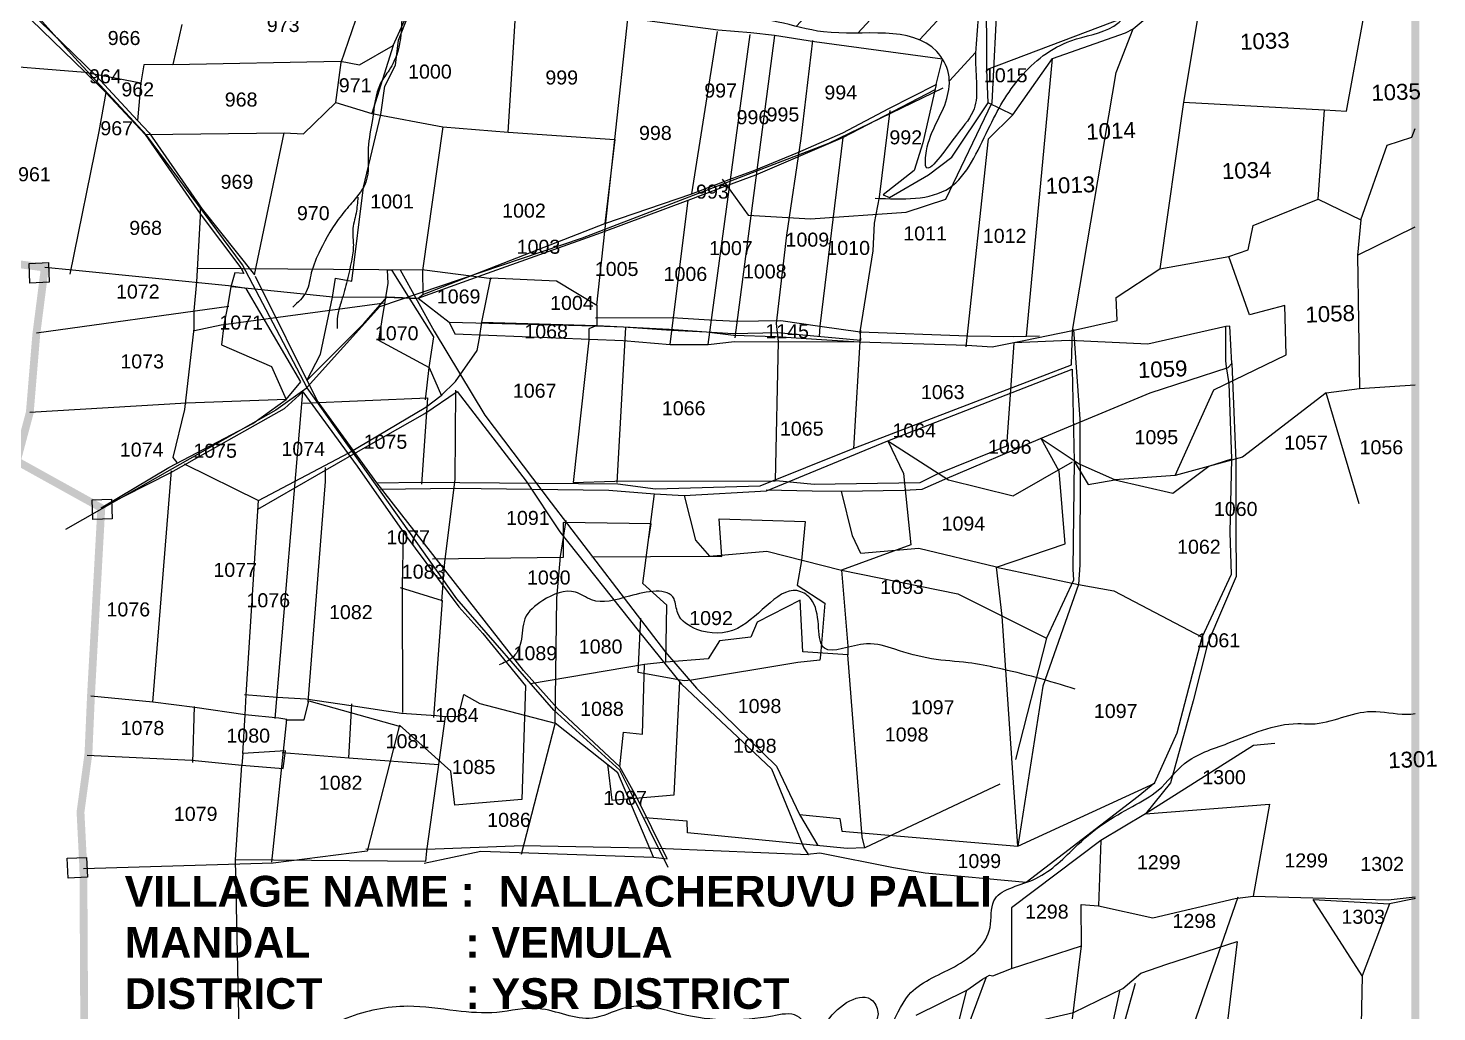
# Model space of a CAD drawing. Header units: inches. Extents: x 200003 to 248779, y 1594258 to 1607376.
# Drawn here: x 213210 to 215017, y 1601134 to 1602396 of the extents above; entities that cross this region are included whole.
import ezdxf
from ezdxf.enums import TextEntityAlignment as Align

# ---------------------------------------------------------------- set-up
doc = ezdxf.new("R2010")
doc.units = ezdxf.units.IN
doc.header["$LTSCALE"] = 15
doc.header["$MEASUREMENT"] = 0
doc.linetypes.add('DASHED2', pattern=[0.375, 0.25, -0.125])
for name, color, linetype in [('PLOT NO', 7, 'Continuous'), ('PLOTS', 7, 'Continuous'), ('PLOTS NO', 7, 'Continuous'), ('ROAD', 1, 'Continuous'), ('STREAM', 4, 'Continuous'), ('TEXT', 1, 'Continuous'), ('text2', 7, 'Continuous'), ('VILLAGE BOUNDRY', 5, 'Continuous'), ('VILLAGE BOUNDRY STONES', 1, 'Continuous')]:
    doc.layers.add(name, color=color, linetype=linetype)
doc.styles.get("Standard").update_dxf_attribs({"font": 'arial.ttf'})

msp = doc.modelspace()

# ---------------------------------------------------------------- hatches: boundary and pattern name
at = {"layer": 'STREAM'}
h = msp.add_hatch(dxfattribs=at)
h.set_pattern_fill('ANSI31', color=256, scale=511.183438, angle=2.2125)
h.set_pattern_definition([(47.2125, (213133.64, 1600498.41), (-46.8933, 43.4047), [])])
edge = h.paths.add_edge_path()
edge.add_spline(control_points=[(213728.3, 1602476.8), (213728.8, 1602474.3), (213744.3, 1602485.4), (213755.1, 1602457.9), (213794.6, 1602469.1), (213839.9, 1602481.1), (213891, 1602449.3), (213942.3, 1602419.6), (214017.9, 1602423.1), (214092.7, 1602414), (214170.5, 1602406.1), (214256, 1602378.5), (214356.4, 1602404), (214394.3, 1602337.9), (214388.5, 1602290.1), (214363.4, 1602261.6), (214358.5, 1602197.3), (214400.7, 1602260.9), (214432.5, 1602294.7), (214422, 1602352.6), (214432.4, 1602416.1), (214417.5, 1602486.6), (214422.7, 1602560.7), (214419.6, 1602645.2), (214416.2, 1602725.4), (214355.6, 1602794), (214252.6, 1602776.1), (214126.5, 1602863), (213993.4, 1602950.6), (213900, 1602970.1), (213856.8, 1602996.7), (213845.4, 1603003.6)], knot_values=[63.16088, 63.16088, 63.16088, 63.16088, 64.12043, 66.09447, 69.328288, 74.081865, 80.023696, 85.756549, 91.305931, 101.578005, 108.139591, 113.983537, 128.403647, 131.519945, 134.669707, 141.706327, 143.675185, 149.167012, 153.152139, 159.54314, 164.102636, 172.356776, 180.12527, 185.830377, 197.315675, 202.809228, 210.121366, 225.0384, 246.206877, 254.113182, 257.006616, 257.006616, 257.006616, 257.006616], degree=3, periodic=0)
edge.add_line((213845.4, 1603003.6), (213838, 1603006.1))
edge.add_line((213838, 1603006.1), (213782.4, 1603028.6))
edge.add_spline(control_points=[(213782.4, 1603028.6), (213777.3, 1603027.5), (213770.4, 1603022.1), (213763.9, 1602990.7), (213762.5, 1602950.4), (213755, 1602899.8), (213742.6, 1602853.2), (213746.2, 1602816.4), (213730.3, 1602775.3), (213713.4, 1602720.2), (213766.4, 1602706.1), (213761.3, 1602671.9), (213760.5, 1602640.9), (213751.3, 1602593.1), (213731.1, 1602540.2), (213729.2, 1602496.6), (213728.3, 1602476.8)], knot_values=[0, 0, 0, 0, 2.140757, 3.605234, 8.703521, 14.416561, 18.397943, 22.864367, 24.758083, 31.721224, 34.818699, 37.25047, 40.498372, 44.332588, 51.297858, 57.051103, 57.051103, 57.051103, 57.051103], degree=3, periodic=0)
h.paths.add_polyline_path([(214031.6, 1602612.9), (214089.7, 1602615.2), (214088.5, 1602646.5), (214030.4, 1602644.2)], flags=24)

# ---------------------------------------------------------------- linework, layer by layer
at = {"layer": 'PLOTS'}
for points in [[(214374.7, 1602323.4), (214357.8, 1602248.4), (214346.6, 1602213.1), (214307, 1602181.7), (214315.1, 1602178.5), (214365, 1602207.4), (214395.1, 1602230), (214441.4, 1602299.7), (214440, 1602342.5), (214439.4, 1602449.4), (214438.4, 1602552.9), (214437.1, 1602624.4), (214416.1, 1602719.2), (214409.3, 1602759.5)], [(214473.3, 1602284.4), (214524.1, 1602356.7), (214617.8, 1602389.5), (214627.3, 1602394.7), (214671, 1602431.3), (214700.6, 1602485), (214722.3, 1602482.9), (214734.4, 1602502.7), (214876.3, 1602485.1), (214904.7, 1602493.6), (214914.4, 1602490.1), (214989.3, 1602477.9)], [(213144.1, 1602488.7), (213214.3, 1602406.5), (213283.7, 1602339.1), (213310, 1602313.2), (213360.6, 1602259.3), (213431.1, 1602157.3), (213483.4, 1602088.2), (213486.9, 1602080.9), (213475.4, 1602081.9), (213470.4, 1602063.7), (213465.9, 1602038.5), (213461.4, 1602015.3), (213458.3, 1601989.6), (213522.6, 1601961.8), (213541.4, 1601919.5), (213413.7, 1601914.5), (213212.6, 1601902.8)], [(214722.3, 1602482.9), (214692, 1602300.6), (214661.5, 1602087.1)], [(214864.6, 1602176.2), (214873, 1602290.8), (214901.1, 1602289.1), (214922, 1602403.6), (214914.4, 1602490.1)], [(214440, 1602342.5), (214617.3, 1602409.8), (214659.7, 1602433.8), (214671.4, 1602459.5)], [(213350.9, 1602277.1), (213365.8, 1602261.5), (213433.5, 1602163.4), (213500.6, 1602079.3), (213538.7, 1602261.3), (213563.6, 1602260), (213604.9, 1602300.3), (213612, 1602351.4), (213645, 1602447.7)], [(213396.1, 1602349.1), (213611.2, 1602353.3), (213635.3, 1602348.8), (213678.5, 1602373.3), (213711.2, 1602445.2)], [(213568, 1601943.8), (213585.4, 1601977.4), (213600.7, 1602050.8), (213604.6, 1602074.8), (213625.7, 1602071.3), (213640.6, 1602191.9), (213662.9, 1602284.8), (213667.8, 1602321.1), (213681.4, 1602348), (213685.5, 1602380.1), (213711.2, 1602445.2)], [(213826.2, 1602262.3), (213836.6, 1602432.8)], [(213407.5, 1602400.2), (213396.1, 1602349.1), (213358.7, 1602348.8), (213355, 1602325.7), (213350.9, 1602277.1), (213297.6, 1602334.7), (213225.2, 1602405)], [(213568, 1601943.8), (213640.9, 1602016.7), (213670.8, 1602050.9), (213710.8, 1602049.5), (213716.8, 1602054.1), (213950.2, 1602145.1), (214061.7, 1602183.2), (214109.3, 1602201.5), (214142.3, 1602213.3), (214197.4, 1602236), (214255, 1602261.6), (214314.3, 1602292.8), (214374.7, 1602323.4), (214382.9, 1602355.8), (214218.8, 1602377.9), (214167.6, 1602386.3), (214137.1, 1602389.5), (214095.3, 1602393.2), (213978.1, 1602408.6)], [(213604.9, 1602300.3), (213651.4, 1602286.1), (213742.3, 1602268.9), (213826.2, 1602262.3), (213962.7, 1602252.7), (213979.4, 1602407.4)], [(214061.7, 1602183.2), (214094.4, 1602391.5)], [(214082.6, 1601990), (214136.2, 1602387.6)], [(214549.9, 1602007.8), (214605.9, 1602338.6), (214627.3, 1602394.7)], [(213410.4, 1601836.7), (213506, 1601789.7), (213621.5, 1601851), (213720.6, 1601909.5), (213740, 1601924.4), (213758.4, 1601942.5), (213786.3, 1601982.2), (213789.2, 1601997.9), (213792.4, 1602018.4), (213804, 1602075.3), (213888.1, 1602071.4), (213939.6, 1602040.5), (213939.7, 1602014.3), (213929.6, 1602009.9), (213929.3, 1601995.3), (213909.2, 1601813.1), (213962.9, 1601814.8), (214168.8, 1601815.2), (214172.6, 1601993.9), (214170, 1602016.8), (214183.4, 1602130.1), (214201.6, 1602254.3), (214216.8, 1602379.6)], [(213678.5, 1602373.3), (213651.4, 1602286.1)], [(214167.6, 1602386.3), (214116.7, 1601998.5)], [(214490.7, 1602000.6), (214524.1, 1602356.7)], [(213144.9, 1602350.1), (213283.7, 1602339.1), (213355, 1602325.7)], [(213710.8, 1602049.5), (213793.5, 1602079.3), (213945.6, 1602133.7), (214056.9, 1602174.9), (214107.9, 1602194.4), (214143.5, 1602207.7), (214255, 1602255.5), (214373.6, 1602317)], [(213310, 1602313.2), (213301.1, 1602263.2), (213264.1, 1602080)], [(214413.2, 1601987), (214442.1, 1602253.6), (214473.3, 1602284.4), (214441.4, 1602299.7)], [(214692, 1602300.6), (214873, 1602290.8)], [(213792.4, 1602018.4), (213939.7, 1602014.3), (213973.8, 1602012.8), (214032.7, 1602009.7), (214080.5, 1602006.1), (214114.4, 1602004.1), (214171.3, 1602005.3), (214278.3, 1601995.3), (214277.3, 1602006.2), (214294.1, 1602110.1), (214295.8, 1602145.4), (214302.3, 1602178.9), (214315.7, 1602290.2)], [(213360.6, 1602259.3), (213538.7, 1602261.3)], [(213742.3, 1602268.9), (213716, 1602085), (213716.8, 1602054.1)], [(214919.4, 1602149.9), (214953.1, 1602245.5), (214984.7, 1602255.7), (214989.3, 1602267)], [(213939.6, 1602040.5), (213962.7, 1602252.7)], [(213962.7, 1602252.7), (213950.2, 1602145.1)], [(214255, 1602255.5), (214225.7, 1602013.6), (214224.8, 1602000.3)], [(213710.8, 1602049.5), (213750.5, 1602018.7), (213937.5, 1602013.8), (213973.8, 1602012.8), (214035, 1602008.5), (214080.5, 1602006.1), (214115.1, 1602002), (214169.3, 1602000.3), (214227.7, 1601996.5), (214276.2, 1601993.5), (214414.3, 1601988.9), (214446.9, 1601987.1), (214487.5, 1601995.1), (214549.9, 1602007.8), (214606.8, 1602020.9), (214605.7, 1602050.4), (214661.5, 1602087.1), (214750.1, 1602102.6), (214775.1, 1602111.5), (214781.5, 1602142.4), (214864.6, 1602176.2), (214919.4, 1602149.9), (214915.2, 1602104.4), (214917.7, 1601933.7), (214989.3, 1601938.4)], [(214033.9, 1601990.1), (214056.9, 1602174.9)], [(213401.7, 1601838.4), (213396.5, 1601845.1), (213411.2, 1601906.6), (213423.4, 1602010.6), (213423.4, 1602032.9), (213426.8, 1602070.4), (213431.3, 1602154.2), (213431.3, 1602164)], [(214915.2, 1602104.4), (214989.3, 1602140.8)], [(214681.5, 1601822.1), (214731.1, 1601932), (214823.7, 1601976.5), (214822.1, 1602040.1), (214776.7, 1602027.8), (214750.1, 1602102.6)], [(213304.3, 1601780.3), (213390.7, 1601832), (213498.4, 1601888.8), (213541.4, 1601919.5), (213560.3, 1601942), (213489.9, 1602061.8), (213471.5, 1602064.6), (213267.2, 1602085.2), (213231.9, 1602088.6)], [(213426.6, 1602087.7), (213718.9, 1602085.8), (213804.9, 1602074.5)], [(213720, 1601919), (213724.9, 1601960.3), (213730.7, 1601999.6), (213677.3, 1602084.7), (213670.8, 1602085.3), (213671.8, 1602068.6), (213659.6, 1601995.3), (213724.9, 1601960.3), (213740.6, 1601923.9)], [(213687.7, 1602085.5), (213731.3, 1602007.2), (213796.1, 1601899.4), (213881.1, 1601786.7), (214028, 1601595.4), (214067.7, 1601549.4), (214170.3, 1601449.3), (214199.5, 1601387.2), (214223.3, 1601347.5)], [(213471.5, 1602064.5), (213601.1, 1602051.2), (213670.2, 1602050.6), (213708.7, 1602048.9)], [(214012.6, 1601332.6), (214029.9, 1601330.4), (213990.7, 1601409.7), (213969.3, 1601448.3), (213889.5, 1601523.1), (213845.7, 1601571.9), (213657.6, 1601812.7), (213580.9, 1601918.2), (213502, 1602077.1)], [(213468, 1602038.5), (213221, 1602004.4)], [(213667.5, 1602042.9), (213457.9, 1602014.8), (213424, 1602007.4)], [(213657.6, 1601812.7), (213713.8, 1601813.2), (213966.7, 1601811.2), (214014.8, 1601805), (214149.2, 1601808.5), (214266.3, 1601855.7), (214548.4, 1601963.7), (214549.9, 1602007.8)], [(213750.5, 1602018.7), (213757.5, 1602003.4), (213973.3, 1601994.9), (214033.9, 1601990.1), (214082.6, 1601990), (214116.2, 1601993.9), (214276.2, 1601993.5)], [(213938.2, 1602024.3), (214036.3, 1602024.4), (214084.2, 1602021.6), (214118.5, 1602019.8), (214175.6, 1602020.5), (214225.7, 1602013.6), (214277.3, 1602006.2), (214415.4, 1602001.1), (214474.1, 1602000.2), (214507.3, 1602001)], [(213965.6, 1601813.1), (213976.9, 1602011.6)], [(214156.7, 1601803.5), (214215.8, 1601802.1), (214253.6, 1601801.7), (214334, 1601803.3), (214357.1, 1601804.2), (214386.2, 1601817.3), (214508.5, 1601869.5), (214649.5, 1601928), (214749.2, 1601960.6), (214754.2, 1601965.7), (214751.3, 1602013.4), (214746.2, 1602013)], [(214209.8, 1601336.2), (214225.8, 1601337.9), (214320, 1601319.1), (214360.7, 1601312.4), (214490.5, 1601300.4), (214633.9, 1601410.8), (214655.2, 1601428.2), (214683.8, 1601491.8), (214715.8, 1601614.8), (214753.8, 1601695.5), (214751.8, 1601749), (214754, 1601843.5), (214750.6, 1601939.9), (214747.4, 1601961.5), (214746.4, 1601968.9), (214746.2, 1602013), (214646.3, 1601990.2), (214546, 1601995), (214474.5, 1601992), (214465.2, 1601859.6), (214376, 1601823.6), (214354, 1601812.7), (214218.5, 1601810.4), (214169.7, 1601815.3)], [(214269.1, 1601856.1), (214278.2, 1602008.3)], [(214452.2, 1601704.2), (214540.2, 1601734.2), (214532.5, 1601827.3), (214509.4, 1601869.2), (214559.7, 1601836.2), (214559.5, 1601894.3), (214551.4, 1602009.3)], [(213662.1, 1601804.6), (213758.5, 1601805.6), (213955.2, 1601803.1), (214013.7, 1601798.3), (214051.6, 1601796.1), (214157.4, 1601802.3), (214312.8, 1601866.2), (214549.5, 1601958.4), (214551.7, 1601840.4), (214550.3, 1601701.7), (214550.9, 1601687.5), (214516.3, 1601613.2), (214476.8, 1601457.7)], [(214754.2, 1601965.7), (214759, 1601840.8), (214759, 1601753.5), (214759.4, 1601692.5), (214723.4, 1601607.5), (214704.5, 1601533), (214675.2, 1601427.9), (214643.2, 1601388.2)], [(213304.3, 1601780.3), (213393.6, 1601825.9), (213539.3, 1601907.8), (213562.9, 1601929.4), (213632.5, 1601834), (213693, 1601747.3), (213762.8, 1601653.6), (213793.6, 1601619.5), (213848.4, 1601552.2), (213843.6, 1601406.6), (213757.7, 1601399.1), (213752.7, 1601442.7), (213686.6, 1601501.6), (213645.3, 1601340.3), (213524.7, 1601324.9), (213281.3, 1601317.3)], [(213505, 1601778.7), (213631.3, 1601851.6), (213719.1, 1601901.5), (213760.8, 1601929.5), (213849.2, 1601814.5), (213892.2, 1601749.6), (213992.7, 1601623.3), (214048.1, 1601554.5), (214163.9, 1601445.6), (214205.3, 1601344.5), (214211, 1601335.4), (214027.7, 1601343), (214002.9, 1601343.8), (213845, 1601347.1), (213721.2, 1601342.2), (213643.7, 1601342.7)], [(213527.2, 1601510.2), (213562.9, 1601929.4)], [(213562.9, 1601914.6), (213722.4, 1601921.6), (213714.8, 1601810.8)], [(213740.8, 1601660.6), (213744.7, 1601711.4), (213758.1, 1601817), (213758.9, 1601931.4)], [(214875.1, 1601927.8), (214767.6, 1601845.3), (214681.5, 1601822.1), (214604.2, 1601816.5), (214559.7, 1601836.2)], [(214917.5, 1601785.4), (214875.1, 1601927.8), (214917.7, 1601933.7)], [(214312.8, 1601866.2), (214333.2, 1601824.4), (214342.2, 1601733), (214253.7, 1601700.6), (214261.4, 1601603.1), (214261.6, 1601592.1)], [(214312.8, 1601866.2), (214390.9, 1601816.2), (214473.7, 1601795.9), (214549.7, 1601839.3)], [(213370.5, 1601531.3), (213394.2, 1601828.1)], [(213569.6, 1601531.1), (213591.6, 1601814.2), (213591.9, 1601832.1)], [(214559.7, 1601836.2), (214559.2, 1601707.4), (214557.3, 1601682.2), (214511.5, 1601551.8), (214479.5, 1601346.6)], [(214551.7, 1601840.4), (214569.6, 1601810.3), (214604.2, 1601816.5)], [(214604.2, 1601816.5), (214678.4, 1601799.1), (214724.6, 1601833.7), (214754, 1601843.5)], [(214028.2, 1601582.5), (214029.6, 1601655.5), (213998.9, 1601683.6), (214013.7, 1601798.3)], [(214051.6, 1601796.1), (214066.3, 1601739), (214084.1, 1601718.6), (214157.9, 1601724.8), (214253.7, 1601700.6), (214402.6, 1601670.1), (214516.3, 1601613.2)], [(214479.5, 1601346.6), (214459.4, 1601641.7), (214452.2, 1601704.2), (214352.8, 1601728.1), (214278.1, 1601722), (214267.5, 1601744.6), (214253.6, 1601801.7)], [(213488.8, 1601515.1), (213490.2, 1601540.7), (213506, 1601789.7)], [(213718.4, 1601324.9), (213790.8, 1601340.2), (214012.6, 1601332.6), (213966.7, 1601440.7), (213886.3, 1601504.3), (213888.6, 1601664.6), (213893, 1601717.9), (213900.2, 1601764.4)], [(214006.3, 1601741), (214009.5, 1601760.1), (213896.7, 1601761.8), (213896.4, 1601716.9), (213728.9, 1601714.5)], [(213933.2, 1601717.5), (214083.7, 1601718.5), (214099.9, 1601717.9), (214096.5, 1601766.3), (214207.1, 1601762.9), (214202.2, 1601712.9), (214196.5, 1601681.2), (214232.2, 1601658.3), (214226.7, 1601591.6), (214225.7, 1601585.1), (214197.5, 1601581.9), (214061.1, 1601559.3), (214051.8, 1601558.5), (213992.7, 1601569.2), (213996.1, 1601638.9)], [(213691.2, 1601747.5), (213690, 1601679.8), (213690.6, 1601517.9)], [(214452.2, 1601704.2), (214557.3, 1601682.2), (214602.8, 1601674.1), (214715.8, 1601614.8)], [(213687.5, 1601678.5), (213741.4, 1601661.8), (213730.3, 1601511.6)], [(214283.6, 1601344.4), (214280.1, 1601358.5), (214261.6, 1601592.1), (214203.7, 1601595.6), (214200.6, 1601662), (214145.3, 1601633.8), (214137.2, 1601614.5), (214096.9, 1601609.9), (214082.4, 1601586.7), (214028.2, 1601582.5), (214000.8, 1601579.4), (213854.8, 1601554.8)], [(213969.3, 1601448.3), (213974, 1601492.9), (213998.5, 1601490.1), (214000.8, 1601579.4)], [(213953.4, 1601451.9), (213958.8, 1601405.5), (214038.7, 1601412.2), (214046, 1601557.4)], [(213485.8, 1601465.5), (213488.8, 1601515.1), (213424.3, 1601524.6), (213370.5, 1601531.3), (213291, 1601539)], [(213487.8, 1601541.1), (213529.6, 1601537.5), (213566.7, 1601535.4), (213624.5, 1601527.1), (213689.4, 1601517.3), (213733.5, 1601514.3), (213745.3, 1601513), (213737.5, 1601457.3), (213721.4, 1601340.6), (213720.2, 1601327), (213476.2, 1601328.9)], [(213745.3, 1601513), (213762.2, 1601513.2), (213769.3, 1601540.9), (213789.9, 1601529.4), (213886.3, 1601504.3)], [(213423.5, 1601525.8), (213421.4, 1601453.8)], [(213541.1, 1601508.4), (213564.6, 1601508.7), (213570.2, 1601533), (213687.8, 1601499.9)], [(213621.8, 1601459.2), (213625.6, 1601529.3)], [(213523.1, 1601325.9), (213542.4, 1601509), (213531.8, 1601510.9), (213488.8, 1601515.1)], [(213843.3, 1601336.1), (213886.4, 1601503.4)], [(213286.2, 1601463.2), (213420.4, 1601456.9), (213484.6, 1601450.6), (213537.6, 1601446.3), (213540.3, 1601468.9), (213485.8, 1601465.5), (213484.6, 1601450.6)], [(213536.3, 1601466.5), (213621.8, 1601459.8), (213736.7, 1601451.3)], [(214809.2, 1601478.2), (214782, 1601475.8), (214643.2, 1601388.2), (214586.2, 1601353.9), (214471.5, 1601267.5), (214471.3, 1601189.5)], [(213343.8, 1600482.3), (213348.8, 1600506.8), (213357.8, 1600541.1), (213349.6, 1600584.7), (213370.9, 1600624.8), (213411.7, 1600726.7), (213441.7, 1600780), (213459.5, 1600822.7), (213475.3, 1600996.9), (213481.5, 1601089.9), (213476.2, 1601328.9), (213484.6, 1601450.6)], [(214456.7, 1601425.9), (214283.6, 1601344.4), (214260.9, 1601343.6), (214056, 1601363.8), (214055.4, 1601378.5), (214001.3, 1601383)], [(214199.5, 1601387.2), (214251.5, 1601382.2), (214254, 1601365.6), (214479.5, 1601346.6), (214655.1, 1601427.3)], [(214643.2, 1601388.2), (214802.3, 1601400.3), (214781.6, 1601282.3)], [(214586.2, 1601353.9), (214582.9, 1601270.1)], [(214349.1, 1601130), (214414.3, 1601161.8), (214434.4, 1601176), (214443.4, 1601181.2), (214447.5, 1601180.3), (214471.3, 1601189.5), (214561.3, 1601218.6), (214560.8, 1601271.6), (214582.9, 1601270.1), (214652.8, 1601254.5), (214758.5, 1601279.5), (214781.6, 1601282.3), (214857.9, 1601280.2), (214954.4, 1601277.9), (214989.3, 1601281.7)], [(214761.6, 1601281), (214701.2, 1601106.3), (214671.9, 1601032.6), (214691.5, 1601027.8), (214681.5, 1600970.6), (214649.7, 1600890)], [(214989.3, 1601279.3), (214987.9, 1601279.1), (214956.3, 1601272.6), (214921.2, 1601180.4), (214858.3, 1601278.2), (214956.3, 1601272.6)], [(213482, 1601026), (213740.4, 1601063.2), (213816.4, 1601102.7), (213937.4, 1601114.2), (214081.7, 1601109.4), (214247, 1601099.1), (214415.2, 1601101.8), (214551.1, 1601133.1), (214614.4, 1601164), (214637.2, 1601183.5), (214670.8, 1601195.3), (214760.9, 1601224.2), (214737.3, 1601030.6), (214681.8, 1600975.5), (214667, 1600927.2)], [(214722.5, 1600838.3), (214720.6, 1600892.2), (214649.7, 1600890), (214472.9, 1600888), (214466.9, 1600927.3), (214487.8, 1600975.8), (214538.3, 1601032), (214561.3, 1601218.6)], [(214438.9, 1601178.6), (214414.2, 1601111.7), (214384.3, 1601017.8)], [(214921.2, 1601180.4), (214917.5, 1600993.4)], [(214324.3, 1600927.4), (214379.1, 1601021.9), (214414.3, 1601161.8)], [(214610.2, 1601160.6), (214581.2, 1601027.5), (214521.4, 1600923.3), (214475.7, 1600821.8), (214454.2, 1600799.3), (214415.7, 1600703.3), (214387.5, 1600647.7), (214372.3, 1600494.7)], [(214653.3, 1600897), (214534.9, 1600927.1), (214591.6, 1601031.5), (214630.3, 1601170.8)]]:
    msp.add_lwpolyline(points, dxfattribs=at)
at = {"layer": 'ROAD'}
for points in [[(213568.1, 1601934.5), (213485.3, 1602092), (213362.2, 1602258.2), (213270, 1602357.8), (213107.9, 1602538.6), (212941.7, 1602734.5), (212838.2, 1602807.2), (212726, 1602907.3), (212607.3, 1603025.7), (212495.2, 1603178), (212382.3, 1603272.6)], [(214100.3, 1602201.8), (214134, 1602155.6), (214213.7, 1602151.1), (214336.6, 1602159.7), (214387.3, 1602176.4), (214446.5, 1602300.5), (214453.8, 1602444.5), (214470.4, 1602498.2), (214591.6, 1602642), (214655.3, 1602767), (214698.8, 1602813.4), (214711.7, 1602844.7), (214737.5, 1602887.9), (214779.6, 1602951.3), (214792.2, 1602990.9), (214775.4, 1603030.6)], [(213568.4, 1601935), (213661.4, 1602038.6), (213921.2, 1602126.9), (214237.4, 1602248), (214383.8, 1602319)], [(214031.2, 1601319.4), (213982.6, 1601417.6), (213969.3, 1601443.9), (213884.5, 1601521.1), (213760.3, 1601663.8), (213568.1, 1601934.5), (213528.2, 1601905.8), (213395.3, 1601830.5), (213258.5, 1601752.8)]]:
    msp.add_lwpolyline(points, dxfattribs=at)
at = {"layer": 'STREAM'}
for points in [[(213728.3, 1602476.8), (213733.7, 1602535.4), (213752.6, 1602604.1), (213759.7, 1602642.6), (213762.3, 1602675.7), (213760.8, 1602700.5), (213735.2, 1602719.2), (213736.3, 1602790.3), (213742.3, 1602808.8), (213745.3, 1602854.3), (213752.9, 1602894.3), (213761.6, 1602952.1), (213766.8, 1603003.9), (213770.6, 1603018.4), (213879.1, 1602983.9), (213954.9, 1602955.7), (214144, 1602850.4), (214282.8, 1602787.3), (214357.3, 1602780.7), (214397.1, 1602741.1), (214420.3, 1602625.9), (214421.5, 1602567.6), (214421.3, 1602488.2), (214428.3, 1602404.1), (214425.3, 1602357.6), (214423.6, 1602292.3), (214400.9, 1602258.4), (214361.8, 1602218.1), (214362.5, 1602238.2), (214388.6, 1602305.3), (214390.7, 1602337.4), (214375.7, 1602365.5), (214230.5, 1602390.9), (214172.1, 1602403.5), (214105.7, 1602412.8), (214001, 1602421.2), (213944.4, 1602424.8), (213891.2, 1602449.5), (213835.7, 1602474.2), (213787.6, 1602467.1), (213754.6, 1602467.7), (213737.9, 1602479), (213728.3, 1602476.8), (213728.3, 1602478.6)], [(213733.8, 1602488.6), (213695.1, 1602443.4), (213689.3, 1602401.1), (213684.1, 1602364.6), (213679.6, 1602352.8), (213673.4, 1602341.9), (213662.5, 1602325), (213651.9, 1602278.3), (213646.7, 1602241.8), (213643.4, 1602198), (213627.1, 1602173.4), (213612.1, 1602155.5), (213584.9, 1602110.7), (213573.6, 1602081.8), (213567.1, 1602057.6), (213549.7, 1602038)], [(213633.4, 1602179), (213630.9, 1602158.3), (213626.8, 1602135.9), (213627.5, 1602117.8), (213625, 1602097), (213618.7, 1602068.7), (213611.4, 1602042.9), (213607.1, 1602026.2), (213606.9, 1602010.5)], [(214553.1, 1601548.1), (214503.1, 1601562.8), (214453.9, 1601574.8), (214416, 1601581.7), (214369.1, 1601586.9), (214322, 1601599), (214285.6, 1601605.9), (214231.5, 1601600.3), (214216.4, 1601660.3), (214201.3, 1601672.9), (214120.2, 1601625.9), (214068.1, 1601624.6), (214043.6, 1601645.2), (214038.7, 1601663.8), (213981.5, 1601667.2), (213932.9, 1601662.5), (213912.4, 1601672.2), (213870.3, 1601661.5), (213847.5, 1601638.3), (213842.4, 1601608.2), (213830.7, 1601587.6), (213814.3, 1601579.3)], [(214084.4, 1600855.2), (214097.2, 1600875.4), (214117.2, 1600904), (214138.4, 1600953.1), (214166.8, 1600993), (214192, 1601029.3), (214207.9, 1601057.2), (214225.5, 1601095.9), (214236, 1601122.9), (214293.5, 1601148.2), (214300.3, 1601131.5), (214265.7, 1601093.4), (214242.7, 1601054.4), (214229.2, 1601016.5), (214210.1, 1600964.8), (214195.6, 1600917.3), (214191.1, 1600894), (214161.5, 1600867), (214135.9, 1600859.9), (214106.2, 1600853.3), (214082.2, 1600857.8)], [(213311, 1600055.4), (213325.7, 1600081), (213360.2, 1600100.5), (213389.5, 1600120.7), (213408.2, 1600142.2), (213435.2, 1600168.7), (213443.9, 1600193.6), (213465.4, 1600220.7), (213482.5, 1600248.6), (213497.7, 1600278.3), (213516.9, 1600323.8), (213525.1, 1600358), (213570.7, 1600371.3), (213612.1, 1600372.2), (213639.8, 1600375.3), (213662.2, 1600392.5), (213687.7, 1600416.5), (213742.5, 1600436.9), (213777.9, 1600451.2), (213850.4, 1600472.3), (213910.8, 1600510.1), (213934.5, 1600563.2), (213964.5, 1600628.8), (213979.7, 1600676.8), (214015.8, 1600808.5), (214039.8, 1600856.3), (214062.4, 1600886.3), (214094.8, 1600944.6), (214137.9, 1600989.7), (214167.4, 1601034.9), (214198.4, 1601074.1), (214210.9, 1601104.5), (214196.8, 1601128.6), (214164.8, 1601128.7), (214106.6, 1601123.8), (214048, 1601131), (214001.4, 1601141.4), (213973, 1601138.3), (213934.1, 1601125.9), (213865, 1601138.2), (213811.5, 1601133.4), (213759.2, 1601135.4), (213697.1, 1601141.2), (213619, 1601125.9), (213575.5, 1601108), (213433.7, 1601082.8), (213412.9, 1601076.5), (213372.3, 1601072.3), (213327.2, 1601079.3), (213278.1, 1601050.3), (213231.7, 1601037)]]:
    msp.add_spline(points, degree=3, dxfattribs=at)
for points, knots in [([(214296.6, 1602177.5), (214332, 1602176), (214400.6, 1602173), (214439.5, 1602265.1), (214478.5, 1602335.9), (214538.2, 1602383.1), (214638.1, 1602393.9), (214659.1, 1602532.1), (214760.9, 1602507.4), (214812.5, 1602491.8), (214866.8, 1602487.7), (214899.1, 1602521), (214941.3, 1602545), (214971.2, 1602536.2), (214989.3, 1602528.1)], [0, 0, 0, 0, 96.156576, 186.328474, 265.074449, 344.652743, 402.711203, 548.634966, 619.56399, 669.939324, 719.537231, 768.786958, 803.037171, 858.95112, 858.95112, 858.95112, 858.95112]), ([(213618.7, 1600118.9), (213618.7, 1600131.4), (213618.6, 1600155.9), (213642, 1600178), (213658.9, 1600195.8), (213669.6, 1600226.8), (213675.2, 1600265.2), (213680, 1600311.6), (213707.9, 1600333.4), (213704.9, 1600357.8), (213717.2, 1600383.5), (213750.1, 1600376.2), (213785.2, 1600379.7), (213820.4, 1600400.8), (213844.4, 1600430.6), (213870.6, 1600460.3), (213905.2, 1600478.9), (213918.5, 1600513.4), (213935.9, 1600540.7), (213958.2, 1600579.8), (213972.7, 1600640.3), (214016.8, 1600674.3), (214056.9, 1600708.8), (214059.6, 1600766.8), (214071, 1600848.8), (214139, 1600858.7), (214181.9, 1600869.5), (214197.9, 1600889.2), (214218.8, 1600917.9), (214240.9, 1600981), (214255.5, 1601061.7), (214317.8, 1601107.5), (214336.5, 1601166.7), (214399.1, 1601187.7), (214449.9, 1601227.4), (214441.4, 1601289.1), (214508.4, 1601299.5), (214546.7, 1601340.3), (214587.2, 1601375.8), (214625.3, 1601396.8), (214664.1, 1601417.5), (214693.2, 1601460.3), (214759.9, 1601480.3), (214813.2, 1601506.6), (214876.7, 1601500.8), (214921.3, 1601527.2), (214966.9, 1601514.5), (214985.5, 1601516), (214989.3, 1601516.6)], [0, 0, 0, 0, 35.835198, 70.248141, 91.36166, 109.086491, 166.717576, 209.539238, 244.041974, 258.02611, 281.106045, 316.063997, 342.957989, 388.869843, 432.836623, 457.833477, 507.590989, 544.469633, 564.784312, 605.094075, 679.362756, 742.992442, 767.716351, 834.330166, 908.003692, 987.741721, 1011.241296, 1039.200257, 1060.591496, 1118.20335, 1238.628917, 1290.179119, 1341.954782, 1410.923739, 1478.852296, 1513.453225, 1569.694242, 1637.741298, 1685.924305, 1729.338159, 1768.415121, 1816.223559, 1877.77804, 1970.85974, 1988.338581, 2066.846438, 2111.879619, 2123.49203, 2123.49203, 2123.49203, 2123.49203])]:
    msp.add_open_spline(points, degree=3, knots=knots, dxfattribs=at)
at = {"layer": 'text2', "color": 5, "const_width": 10}
msp.add_lwpolyline([(201177.3, 1606886.3), (214989.3, 1606886.3), (214989.3, 1596877.6), (201177.3, 1596877.6)], close=True, dxfattribs=at)
at = {"layer": 'VILLAGE BOUNDRY', "linetype": 'DASHED2', "ltscale": 8, "const_width": 10}
msp.add_lwpolyline([(213282.9, 1601019.5), (213281.3, 1601317.3), (213277.6, 1601390.2), (213287.8, 1601465.3), (213291, 1601539), (213304.3, 1601780.3), (213195.9, 1601840.4), (213212.6, 1601902.8), (213220.9, 1602002.7), (213231.9, 1602088.6), (213102.7, 1602105.2), (212919.1, 1602123.6), (212801.3, 1602137.8), (212627.2, 1602153.5), (212543.9, 1602167.6), (212415.4, 1602192.8), (212346.5, 1602211.6), (212339.5, 1602244.3), (211900, 1602352.3)], dxfattribs=at)
at = {"layer": 'VILLAGE BOUNDRY STONES'}
for points in [[(213211.8, 1602094), (213236.5, 1602095), (213237.4, 1602069.7), (213212.7, 1602068.7)], [(213292.6, 1601790.7), (213317.3, 1601791.7), (213318.3, 1601766.4), (213293.6, 1601765.4)], [(213260.7, 1601331), (213285.4, 1601332), (213286.4, 1601306.7), (213261.7, 1601305.7)]]:
    msp.add_lwpolyline(points, close=True, dxfattribs=at)

# ---------------------------------------------------------------- texts
at = {"layer": 'PLOT NO'}
msp.add_text('1301', height=20.45, rotation=2.2125, dxfattribs=at).set_placement((214986.2, 1601457.8), align=Align.MIDDLE_CENTER)
at = {"layer": 'PLOTS NO'}
for s, p in [('973', (213537.5, 1602399.7)), ('966', (213333.5, 1602383)), ('964', (213309.5, 1602333.9)), ('1000', (213725.7, 1602339.9)), ('999', (213894.7, 1602332.4)), ('1015', (214464.1, 1602335.2)), ('962', (213351, 1602317.1)), ('971', (213629.8, 1602322.4)), ('997', (214098.5, 1602315.7)), ('994', (214252.5, 1602313.2)), ('996', (214139.9, 1602281.4)), ('995', (214178.4, 1602285)), ('967', (213324, 1602267.3)), ('998', (214014.8, 1602261.2)), ('992', (214335.9, 1602255.6)), ('961', (213218.5, 1602208.3)), ('969', (213478.2, 1602198.6)), ('993', (214088, 1602186)), ('1001', (213677.1, 1602173.4)), ('1002', (213846.3, 1602161.6)), ('970', (213576.1, 1602158.4)), ('968', (213361.1, 1602139.5)), ('1011', (214360.7, 1602132.4)), ('1012', (214462.7, 1602129.3)), ('1003', (213864.9, 1602115.3)), ('1007', (214111.7, 1602113.6)), ('1009', (214209.7, 1602124.4)), ('1010', (214262.1, 1602113.8)), ('1005', (213965.1, 1602086.8)), ('1006', (214053.3, 1602080.4)), ('1008', (214155.1, 1602083.6)), ('1072', (213351.1, 1602057.8)), ('1069', (213762.5, 1602051.6)), ('1004', (213907.8, 1602043.2)), ('1071', (213483.7, 1602018.1)), ('1070', (213683.1, 1602004.4)), ('1068', (213874.7, 1602006.8)), ('1145', (214183.8, 1602007)), ('1073', (213356.7, 1601968.3)), ('1067', (213860, 1601930.7)), ('1063', (214383.3, 1601928.9)), ('1066', (214051.1, 1601908.2)), ('1065', (214202.5, 1601882)), ('1064', (214346.7, 1601879.7)), ('1074', (213356, 1601855.1)), ('1075', (213450.2, 1601853.7)), ('1096', (214469.2, 1601858.8)), ('1095', (214657.2, 1601871.1)), ('1057', (214849.2, 1601864.2)), ('1056', (214945.8, 1601858.1)), ('1091', (213851.3, 1601767.5)), ('1060', (214759, 1601779)), ('1094', (214409.8, 1601760.3)), ('1062', (214711.8, 1601730.6)), ('1077', (213476, 1601700.9)), ('1083', (213717.6, 1601698.6)), ('1090', (213878.1, 1601691.1)), ('1093', (214331, 1601679)), ('1076', (213518.4, 1601661.9)), ('1076', (213338.9, 1601650.2)), ('1092', (214086.2, 1601639.1)), ('1080', (213944.6, 1601602.6)), ('1061', (214736.8, 1601610.6)), ('1089', (213860.9, 1601594)), ('1084', (213760.2, 1601514.6)), ('1088', (213946.3, 1601522.7)), ('1098', (214148.4, 1601526.3)), ('1097', (214370.4, 1601524.7)), ('1097', (214605.1, 1601519.9)), ('1078', (213357, 1601498.1)), ('1080', (213492.7, 1601488.3)), ('1081', (213696.9, 1601481.2)), ('1098', (214142.3, 1601475.3)), ('1098', (214337, 1601489.8)), ('1085', (213781.7, 1601448.1)), ('1082', (213611.2, 1601427.9)), ('1300', (214744.1, 1601435)), ('1087', (213976, 1601408.5)), ('1079', (213425.3, 1601388)), ('1086', (213827.1, 1601380.3)), ('1099', (214430.2, 1601327.5)), ('1299', (214660.3, 1601326)), ('1302', (214946.8, 1601323.7)), ('1298', (214516.8, 1601262.6)), ('1303', (214922.6, 1601256))]:
    msp.add_text(s, height=18, dxfattribs=at).set_placement(p, align=Align.MIDDLE_CENTER)
for s, p in [('1033', (214796.3, 1602379.2)), ('1035', (214964.6, 1602313.7)), ('1014', (214599, 1602263.9)), ('1034', (214773, 1602213.3)), ('1013', (214546.9, 1602194.4)), ('1058', (214880.1, 1602029.3)), ('1059', (214665.3, 1601958.3))]:
    msp.add_text(s, height=20.45, rotation=2.2125, dxfattribs=at).set_placement(p, align=Align.MIDDLE_CENTER)
for s, p in [('968', (213462.6, 1602295.1)), ('1074', (213535.3, 1601847.1)), ('1075', (213640.7, 1601856.2)), ('1077', (213669.9, 1601733.7)), ('1082', (213596.3, 1601637.7)), ('1299', (214821.4, 1601319.3)), ('1298', (214677.9, 1601241.7))]:
    msp.add_text(s, height=18, dxfattribs=at).set_placement(p)
at = {"layer": 'TEXT', "insert": (213334.2, 1601308.5), "char_height": 39.374, "width": 1117.362, "attachment_point": 1}
msp.add_mtext('\\pxql;{\\fArial|b1|i0|c0|p34;\\C1;VILLAGE NAME :\\C5;  NALLACHERUVU PALLI\\P\\C1;MANDAL             : \\C5;VEMULA \\P\\C1;DISTRICT            : \\C5;YSR DISTRICT}', dxfattribs=at)

doc.saveas('drawing.dxf')
